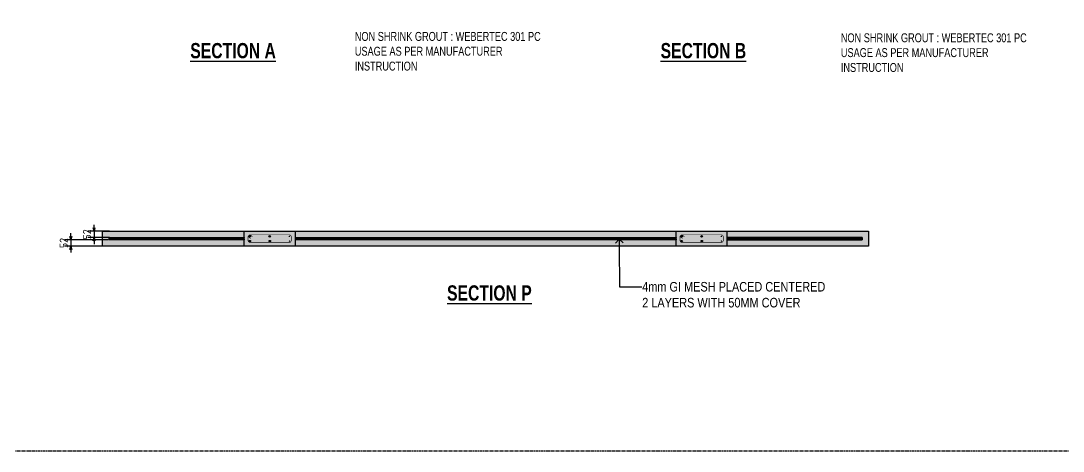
# Model space of a CAD drawing. Header units: centimetres. Extents: x -6122352 to 6876996, y -1694241 to 2592194.
# Drawn here: x 3016427 to 3024631, y -661811 to -658427 of the extents above; entities that cross this region are included whole.
import ezdxf
from ezdxf import colors
from ezdxf.entities.mleader import LeaderData, LeaderLine
from ezdxf.math import Vec2, Vec3

# ---------------------------------------------------------------- set-up
doc = ezdxf.new("R2010")
doc.units = ezdxf.units.CM
doc.header["$MEASUREMENT"] = 0
doc.header["$PDMODE"] = 66
doc.header["$PDSIZE"] = 100
doc.linetypes.add('CENTER', pattern=[2, 1.25, -0.25, 0.25, -0.25])
doc.layers.get('Defpoints').update_dxf_attribs({"color": 255, "linetype": 'CENTER'})
doc.layers.add('00-MI-DIM', color=7, linetype='Continuous')
doc.layers.add('SECTION', color=130, linetype='Continuous')
doc.styles.add('JWC BHQ 3.00', font='swissc.ttf', dxfattribs={"height": 3})
doc.styles.add('JWC STD', font='swissc.ttf', dxfattribs={"width": 0.9})
doc.styles.add('Schueco-BEMSTIL', font='isocpeur.ttf', dxfattribs={"width": 0.9})
doc.dimstyles.new('JWC-TXT-2.5', dxfattribs={"dimscale": 1.5, "dimtxt": 2.5, "dimasz": 1, "dimexe": 2, "dimexo": 1, "dimgap": 1, "dimtad": 1, "dimdec": 0, "dimrnd": 0.5, "dimdsep": 46, "dimtxsty": 'Schueco-BEMSTIL', "dimblk": 'OPEN30', "dimcen": 0, "dimdle": 2, "dimclrd": 140, "dimclre": 8, "dimclrt": 40, "dimadec": 0, "dimazin": 2, "dimtfac": 1, "dimtdec": 0, "dimtix": 1, "dimtmove": 2, "dimatfit": 3, "dimldrblk": 'OPEN', "dimfxl": 2, "dimlwd": -1, "dimlwe": -1, "dimarcsym": 0})

# ---------------------------------------------------------------- blocks, each defined once
blk = doc.blocks.new('A$C7c31ae9d')
at = {"layer": 'SECTION', "ltscale": 20, "true_color": 0xf4aa43}
h = blk.add_hatch(color=43, dxfattribs=at)
h.dxf.hatch_style = 1
h.paths.add_polyline_path([(48.3, -42.2, 1), (36.3, -42.2, 1)])
h = blk.add_hatch(color=43, dxfattribs=at)
h.dxf.hatch_style = 1
h.paths.add_polyline_path([(49.6, -79.3, 1), (37.6, -79.3, 1)])
h = blk.add_hatch(color=43, dxfattribs=at)
h.dxf.hatch_style = 1
h.paths.add_polyline_path([(206.1, -42.2, 1), (194.1, -42.2, 1)])
h = blk.add_hatch(color=43, dxfattribs=at)
h.dxf.hatch_style = 1
h.paths.add_polyline_path([(207.4, -79.3, 1), (195.4, -79.3, 1)])
h = blk.add_hatch(color=43, dxfattribs=at)
h.dxf.hatch_style = 1
h.paths.add_polyline_path([(360.9, -42.2, 1), (348.9, -42.2, 1)])
h = blk.add_hatch(color=43, dxfattribs=at)
h.dxf.hatch_style = 1
h.paths.add_polyline_path([(362.2, -79.3, 1), (350.2, -79.3, 1)])
at = {"layer": 'SECTION', "color": 0, "ltscale": 20, "const_width": 5}
blk.add_lwpolyline([(46, -30), (354, -30, -0.414214), (370, -46), (370, -74, -0.414214), (354, -90), (46, -90, -0.414214), (30, -74), (30, -46, -0.414214)], format="xyb", close=True, dxfattribs=at)
for points in [[(30.2, -43.4), (50.5, -58.1)], [(46, -30), (65, -44.3)]]:
    blk.add_lwpolyline(points, dxfattribs=at)
at = {"layer": 'SECTION', "color": 6, "ltscale": 20}
for centre in [(42.3, -42.2), (43.6, -79.3), (200.1, -42.2), (201.4, -79.3)]:
    blk.add_circle(centre, 6, dxfattribs=at)
blk = doc.blocks.new('_Open90')
at = {"color": 0, "linetype": 'ByBlock', "lineweight": -2}
for p, q in [((0, 0), (-1, 0)), ((-0.5, 0.5), (0, 0)), ((0, 0), (-0.5, -0.5))]:
    blk.add_line(p, q, dxfattribs=at)
blk = doc.blocks.new('_Open30')
at = {"color": 0, "linetype": 'ByBlock', "lineweight": -2}
for p, q in [((-1, 0.27), (0, 0)), ((0, 0), (-1, -0.27)), ((0, 0), (-1, 0))]:
    blk.add_line(p, q, dxfattribs=at)
blk = doc.blocks.new('*D461')
at = {"layer": '00-MI-DIM', "color": 140, "ltscale": 20}
for p, q in [((3017003.6, -660054.6), (3017003.6, -660029.6)), ((3017003.6, -660079.6), (3017003.6, -660131.6)), ((3017003.6, -660156.6), (3017003.6, -660181.6))]:
    blk.add_line(p, q, dxfattribs=at)
at = {"layer": '00-MI-DIM', "color": 8, "ltscale": 20}
for p, q in [((3017124.8, -660079.6), (3016953.6, -660079.6)), ((3017124.8, -660131.6), (3016953.6, -660131.6))]:
    blk.add_line(p, q, dxfattribs=at)
at = {"layer": 'Defpoints', "color": 0, "ltscale": 20}
for p in [(3017149.8, -660079.6), (3017003.6, -660131.6), (3017149.8, -660131.6)]:
    blk.add_point(p, dxfattribs=at)
at = {"layer": '00-MI-DIM', "color": 140, "ltscale": 20, "xscale": 25, "yscale": 25, "zscale": 25}
for p, rotation in [((3017003.6, -660079.6), 270), ((3017003.6, -660131.6), 90)]:
    blk.add_blockref('_Open30', p, dxfattribs=dict(at, rotation=rotation))
at = {"layer": '00-MI-DIM', "color": 40, "ltscale": 20, "insert": (3016947.3, -660105.6), "char_height": 62.5, "attachment_point": 5, "rotation": 90, "style": 'Schueco-BEMSTIL'}
blk.add_mtext('52', dxfattribs=at)
blk = doc.blocks.new('_Open')
at = {"color": 0, "linetype": 'ByBlock', "lineweight": -2}
for p, q in [((-1, 0.2), (0, 0)), ((-1, -0.2), (0, 0)), ((0, 0), (-1, 0))]:
    blk.add_line(p, q, dxfattribs=at)
blk = doc.blocks.new('*D473')
at = {"layer": '00-MI-DIM', "color": 140, "ltscale": 20}
for p, q in [((3016820.4, -660122.6), (3016820.4, -660097.6)), ((3016820.4, -660147.6), (3016820.4, -660199.6)), ((3016820.4, -660224.6), (3016820.4, -660249.6))]:
    blk.add_line(p, q, dxfattribs=at)
at = {"layer": '00-MI-DIM', "color": 8, "ltscale": 20}
for p, q in [((3017115.2, -660147.6), (3016770.4, -660147.6)), ((3017115.2, -660199.6), (3016770.4, -660199.6))]:
    blk.add_line(p, q, dxfattribs=at)
at = {"layer": 'Defpoints', "color": 0, "ltscale": 20}
for p in [(3017140.2, -660147.6), (3016820.4, -660199.6), (3017140.2, -660199.6)]:
    blk.add_point(p, dxfattribs=at)
at = {"layer": '00-MI-DIM', "color": 140, "ltscale": 20, "xscale": 25, "yscale": 25, "zscale": 25}
for p, rotation in [((3016820.4, -660147.6), 270), ((3016820.4, -660199.6), 90)]:
    blk.add_blockref('_Open30', p, dxfattribs=dict(at, rotation=rotation))
at = {"layer": '00-MI-DIM', "color": 40, "ltscale": 20, "insert": (3016764.1, -660173.6), "char_height": 62.5, "attachment_point": 5, "rotation": 90, "style": 'Schueco-BEMSTIL'}
blk.add_mtext('52', dxfattribs=at)

msp = doc.modelspace()

# ---------------------------------------------------------------- hatches: boundary and pattern name
at = {"layer": 'SECTION'}
h = msp.add_hatch(dxfattribs=at)
h.set_pattern_fill('AR-CONC', color=8, scale=5)
h.set_pattern_definition([(50, (-6574688.19, -3484862.95), (35.86300913, -3.13760675), [3.75, -41.25]), (355, (-6574688.19, -3484862.95), (-6.93756668, 37.60960669), [3, -33]), (100.45144446, (-6574685.203, -3484863.212), (28.92544234, 34.47199955), [3.1870096, -35.0571056]), (46.1842, (-6574688.19, -3484852.95), (53.36206653, -8.27596404), [5.625, -61.875]), (96.6356355, (-6574683.745, -3484853.64), (46.73309728, 48.70593004), [4.7805171, -52.585688]), (351.184164, (-6574688.19, -3484852.95), (46.73309725, 48.70593), [4.5, -49.50000005]), (21, (-6574683.19, -3484855.45), (29.84535261, -20.13094453), [3.75, -41.25]), (326, (-6574683.19, -3484855.45), (12.1657666, 36.25750225), [3, -33]), (71.45144474, (-6574680.704, -3484857.128), (42.01111884, 16.12655764), [3.1870095, -35.0571056]), (37.5, (-6574688.191, -3484862.95), (0.607992766, 16.644692692), [0, -32.6, 0, -33.5, 0, -33.125]), (7.5, (-6574688.191, -3484862.95), (13.153476872, 19.720585594), [0, -19.1, 0, -31.85, 0, -12.625]), (327.5, (-6574699.341, -3484862.95), (26.691121809, -1.127743587), [0, -12.5, 0, -39, 0, -51.75]), (317.5, (-6574704.341, -3484862.95), (29.159308467, 5.005249117), [0, -16.25, 0, -25.9, 0, -36.75])])
h.paths.add_polyline_path([(3018185.68706, -660079.59916), (3017070.36716, -660079.59916), (3017070.36716, -660199.59916), (3018185.68706, -660199.59916)])
h.paths.add_polyline_path([(3021585.68706, -660079.59916), (3018585.04725, -660079.59916), (3018585.04725, -660199.59916), (3021585.68706, -660199.59916)])
h.paths.add_polyline_path([(3023100.36716, -660079.59916), (3021985.04725, -660079.59916), (3021985.04725, -660199.59916), (3023100.36716, -660199.59916)])
h = msp.add_hatch(dxfattribs=at)
h.set_pattern_fill('AR-CONC', color=8, scale=5)
h.set_pattern_definition([(50, (-6567618.95, -3484614.182), (35.86300913, -3.13760675), [3.75, -41.25]), (355, (-6567618.95, -3484614.182), (-6.93756668, 37.60960669), [3, -33]), (100.45144446, (-6567615.962, -3484614.443), (28.92544234, 34.47199955), [3.1870096, -35.0571056]), (46.1842, (-6567618.95, -3484604.18), (53.36206653, -8.27596404), [5.625, -61.875]), (96.6356355, (-6567614.504, -3484604.87), (46.73309728, 48.70593004), [4.7805171, -52.585688]), (351.184164, (-6567618.95, -3484604.18), (46.73309725, 48.70593), [4.5, -49.50000005]), (21, (-6567613.95, -3484606.682), (29.84535261, -20.13094453), [3.75, -41.25]), (326, (-6567613.95, -3484606.682), (12.1657666, 36.25750225), [3, -33]), (71.45144474, (-6567611.463, -3484608.36), (42.01111884, 16.12655764), [3.1870095, -35.0571056]), (37.5, (-6567618.95, -3484614.182), (0.607992766, 16.644692692), [0, -32.6, 0, -33.5, 0, -33.125]), (7.5, (-6567618.95, -3484614.182), (13.153476872, 19.720585594), [0, -19.1, 0, -31.85, 0, -12.625]), (327.5, (-6567630.1, -3484614.182), (26.691121809, -1.127743587), [0, -12.5, 0, -39, 0, -51.75]), (317.5, (-6567635.1, -3484614.182), (29.159308467, 5.005249117), [0, -16.25, 0, -25.9, 0, -36.75])])
h.paths.add_polyline_path([(3018185.68706, -660079.59916), (3018185.68706, -660199.59916), (3018585.04725, -660199.59916), (3018585.04725, -660079.59916)])
h.paths.add_polyline_path([(3021985.04725, -660199.59916), (3021985.04725, -660079.59916), (3021585.68706, -660079.59916), (3021585.68706, -660199.59916)])

# ---------------------------------------------------------------- linework, layer by layer
at = {"color": 11, "ltscale": 20, "true_color": 0xf27172}
for points in [[(3017122.57888, -660143.59914), (3018185.67954, -660143.59914), (3018185.67954, -660147.59914), (3017122.57136, -660147.59916)], [(3017122.58641, -660131.59916), (3018185.68706, -660131.59916), (3018185.68706, -660135.59916), (3017122.57888, -660135.59917)], [(3018591.60552, -660143.59914), (3021585.68706, -660143.59914), (3021585.68706, -660147.59914), (3018591.598, -660147.59916)], [(3018591.61305, -660131.59916), (3021585.68706, -660131.59916), (3021585.68706, -660135.59916), (3018591.60552, -660135.59917)], [(3023048.14791, -660131.59916), (3021985.04725, -660131.59916), (3021985.04725, -660135.59916), (3023048.15544, -660135.59917)], [(3023048.15544, -660143.59914), (3021985.05478, -660143.59914), (3021985.05478, -660147.59914), (3023048.16296, -660147.59916)]]:
    msp.add_lwpolyline(points, dxfattribs=at)
for centre in [(3017122.58641, -660137.59916), (3017122.58641, -660141.59916), (3017222.58641, -660137.59916), (3017222.58641, -660141.59916), (3017322.58641, -660137.59916), (3017322.58641, -660141.59916), (3017422.58641, -660137.59916), (3017422.58641, -660141.59916), (3017522.58641, -660137.59916), (3017522.58641, -660141.59916), (3017622.58641, -660137.59916), (3017622.58641, -660141.59916), (3017722.58641, -660137.59916), (3017722.58641, -660141.59916), (3017822.58641, -660137.59916), (3017822.58641, -660141.59916), (3017922.58641, -660137.59916), (3017922.58641, -660141.59916), (3018022.58641, -660137.59916), (3018022.58641, -660141.59916), (3018122.58641, -660137.59916), (3018122.58641, -660141.59916), (3018591.61305, -660137.59916), (3018591.61305, -660141.59916), (3018737.2665, -660137.59916), (3018737.2665, -660141.59916), (3018837.2665, -660137.59916), (3018837.2665, -660141.59916), (3018937.2665, -660137.59916), (3018937.2665, -660141.59916), (3019037.2665, -660137.59916), (3019037.2665, -660141.59916), (3019137.2665, -660137.59916), (3019137.2665, -660141.59916), (3019237.2665, -660137.59916), (3019237.2665, -660141.59916), (3019337.2665, -660137.59916), (3019337.2665, -660141.59916), (3019437.2665, -660137.59916), (3019437.2665, -660141.59916), (3019537.2665, -660137.59916), (3019537.2665, -660141.59916), (3019637.26522, -660137.59915), (3019637.26522, -660141.59915), (3019637.2665, -660137.59916), (3019637.2665, -660141.59916), (3019737.26522, -660137.59915), (3019737.26522, -660141.59915), (3019837.26522, -660137.59915), (3019837.26522, -660141.59915), (3019937.26522, -660137.59915), (3019937.26522, -660141.59915), (3020037.26522, -660137.59915), (3020037.26522, -660141.59915), (3020137.26522, -660137.59915), (3020137.26522, -660141.59915), (3020237.26522, -660137.59915), (3020237.26522, -660141.59915), (3020337.26522, -660137.59915), (3020337.26522, -660141.59915), (3020437.26522, -660137.59915), (3020437.26522, -660141.59915), (3020537.25171, -660137.59915), (3020537.25171, -660141.59915), (3020537.26522, -660137.59915), (3020537.26522, -660141.59915), (3020637.25171, -660137.59915), (3020637.25171, -660141.59915), (3020737.25171, -660137.59915), (3020737.25171, -660141.59915), (3020837.25171, -660137.59915), (3020837.25171, -660141.59915), (3020937.25171, -660137.59915), (3020937.25171, -660141.59915), (3021037.25171, -660137.59915), (3021037.25171, -660141.59915), (3021137.25171, -660137.59915), (3021137.25171, -660141.59915), (3021237.25171, -660137.59915), (3021237.25171, -660141.59915), (3021337.25171, -660137.59915), (3021337.25171, -660141.59915), (3021437.25171, -660137.59915), (3021437.25171, -660141.59915), (3021537.25171, -660137.59915), (3021537.25171, -660141.59915), (3022048.14791, -660137.59916), (3022048.14791, -660141.59916), (3022148.14791, -660137.59916), (3022148.14791, -660141.59916), (3022248.14791, -660137.59916), (3022248.14791, -660141.59916), (3022348.14791, -660137.59916), (3022348.14791, -660141.59916), (3022448.14791, -660137.59916), (3022448.14791, -660141.59916), (3022548.14791, -660137.59916), (3022548.14791, -660141.59916), (3022648.14791, -660137.59916), (3022648.14791, -660141.59916), (3022748.14791, -660137.59916), (3022748.14791, -660141.59916), (3022848.14791, -660137.59916), (3022848.14791, -660141.59916), (3022948.14791, -660137.59916), (3022948.14791, -660141.59916), (3023048.14791, -660133.59916), (3023048.14791, -660137.59916), (3023048.14791, -660137.59916), (3023048.14791, -660141.59916), (3023048.14791, -660141.59916), (3023048.14791, -660145.59916)]:
    msp.add_circle(centre, 2, dxfattribs=at)
for centre, start, end in [((3017122.58641, -660133.59916), 90, 270), ((3017122.58641, -660145.59916), 90, 270.00000064), ((3018591.61305, -660133.59916), 90, 270), ((3018591.61305, -660145.59916), 90, 270.00000064), ((3023048.14791, -660133.59916), 270, 90), ((3023048.14791, -660145.59916), 269.99999936, 90)]:
    msp.add_arc(centre, 2, start, end, dxfattribs=at)
at = {"layer": 'Defpoints', "color": 0, "ltscale": 20}
msp.add_lwpolyline([(3006938.64219, -652518.22637), (3025661.85873, -652518.22637), (3025661.85873, -661810.59624), (3006938.64219, -661810.59624)], close=True, dxfattribs=at)
at = {"layer": 'SECTION', "color": 0}
for points in [[(3023100.36716, -660079.59916), (3023100.36716, -660199.59916), (3017070.36716, -660199.59916), (3017070.36716, -660079.59916)], [(3018185.68706, -660079.59916), (3018585.04725, -660079.59916), (3018585.04725, -660199.59916), (3018185.68706, -660199.59916)], [(3021585.68706, -660079.59916), (3021985.04725, -660079.59916), (3021985.04725, -660199.59916), (3021585.68706, -660199.59916)]]:
    msp.add_lwpolyline(points, close=True, dxfattribs=at)

# ---------------------------------------------------------------- block references
at = {"color": 0, "ltscale": 20}
for p in [(3018185.68706, -660079.59916), (3021585.68706, -660079.59916)]:
    msp.add_blockref('A$C7c31ae9d', p, dxfattribs=at)

# ---------------------------------------------------------------- texts
at = {"layer": 'SECTION', "color": 0, "ltscale": 20, "char_height": 70, "attachment_point": 1, "style": 'JWC STD'}
for insert in [(3019055.8131, -658513.97292), (3022881.4993, -658524.78557)]:
    msp.add_mtext_dynamic_manual_height_columns('NON SHRINK GROUT : WEBERTEC 301 PC\\PUSAGE AS PER MANUFACTURER INSTRUCTION', width=1455.9559365, gutter_width=10, heights=[0], dxfattribs=dict(at, insert=insert))
at = {"layer": 'SECTION', "color": 0, "char_height": 120, "attachment_point": 1, "style": 'JWC STD'}
for s, insert in [('{\\fSwis721 Cn BT|b1|i0|c0|p34;\\LSECTION A}', (3017760.76252, -658600.94751)), ('{\\fSwis721 Cn BT|b1|i0|c0|p34;\\LSECTION B}', (3021462.83923, -658600.94751)), ('{\\fSwis721 Cn BT|b1|i0|c0|p34;\\LSECTION P}', (3019781.69007, -660506.78176))]:
    msp.add_mtext_dynamic_manual_height_columns(s, width=1995.6601303, gutter_width=10, heights=[0], dxfattribs=dict(at, insert=insert))

# ---------------------------------------------------------------- dimensions: what is measured, and where the dimension line sits
at = {"layer": '00-MI-DIM', "color": 0, "ltscale": 20}
for base, p1, p2, picture, middle in [((3017003.55622, -660131.59916), (3017149.8113, -660079.59916), (3017149.8113, -660131.59916), '*D461', (3016947.30622, -660105.59916)), ((3016820.38051, -660199.59916), (3017140.19452, -660147.59916), (3017140.19452, -660199.59916), '*D473', (3016764.13051, -660173.59916))]:
    dim = msp.add_linear_dim(base=base, p1=p1, p2=p2, angle=90, dimstyle='JWC-TXT-2.5', dxfattribs=at)
    dim.commit()
    dim.dimension.update_dxf_attribs({"geometry": picture, "text_midpoint": middle})

# ---------------------------------------------------------------- leaders
at = {"color": 0, "ltscale": 20}
ml = msp.add_multileader_mtext('Standard', dxfattribs=at)
ml.set_content('4mm GI MESH PLACED CENTERED\\P2 LAYERS WITH 50MM COVER', style='JWC BHQ 3.00')
ml.set_leader_properties()
ml.set_arrow_properties(name='OPEN90')
ml.build(insert=Vec2(0, 0))
ml.multileader.update_dxf_attribs({"text_right_attachment_type": 6, "dogleg_length": 0.36, "arrow_head_size": 60, "scale": 30})
ctx = ml.context
ctx.base_point, ctx.scale, ctx.char_height, ctx.arrow_head_size, ctx.landing_gap_size, ctx.plane_origin = Vec3(3021315.17472, -660518.60714), 30, 75, 60, 2.7, Vec3(3020489.29253, -660502.89033)
ctx.right_attachment = 6
notes = []
notes.append((ctx, [(0, (1, 1, 0), (3021139.15615, -660518.60714), (1, 0), 176.01857, [(0, [(3021137.2564, -660143.59914)], 0, [])])]))
ctx.mtext.insert, ctx.mtext.flow_direction = Vec3(3021317.87472, -660480.20617), 5
for ctx, leaders in notes:
    for number, flags, end, landing, length, lines in leaders:
        leader = LeaderData()
        leader.index, (leader.has_last_leader_line, leader.has_dogleg_vector, leader.attachment_direction) = number, flags
        leader.last_leader_point, leader.dogleg_vector, leader.dogleg_length = Vec3(end), Vec3(landing), length
        for number, points, colour, breaks in lines:
            line = LeaderLine()
            line.index, line.vertices, line.color, line.breaks = number, Vec3.list(points), colors.encode_raw_color(colour), breaks
            leader.lines.append(line)
        ctx.leaders.append(leader)

doc.saveas('drawing.dxf')
